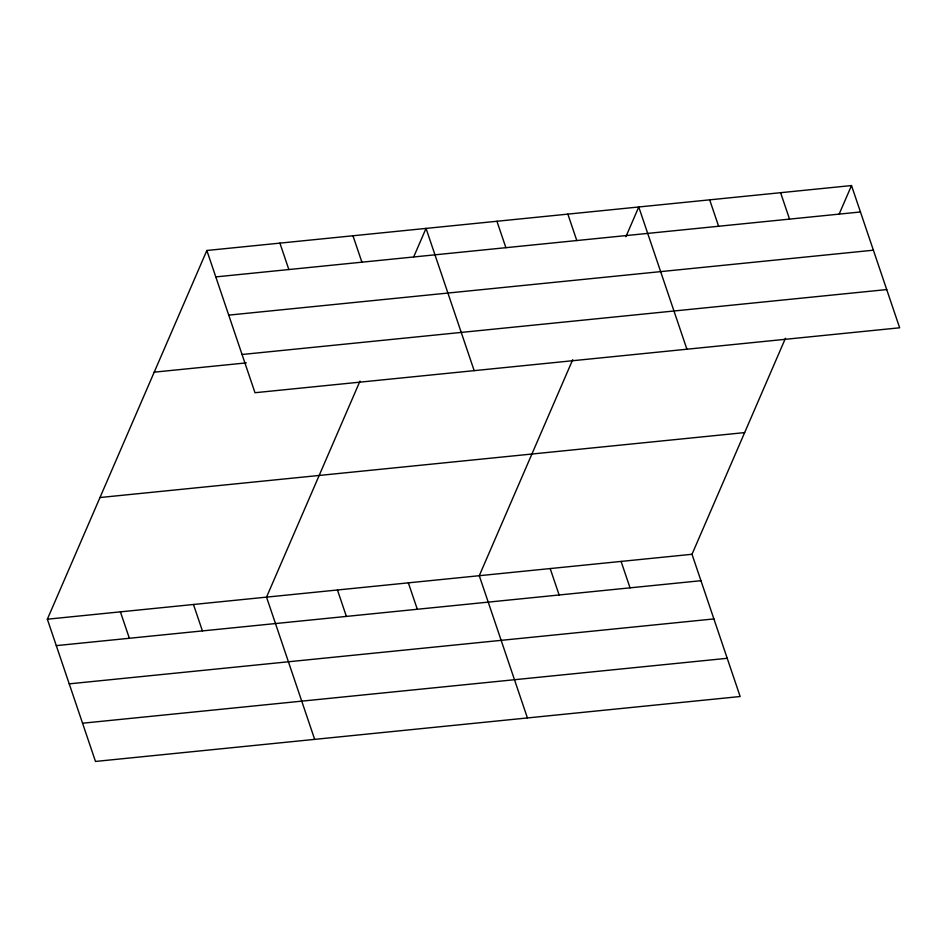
<?xml version="1.0" encoding="UTF-8"?>
<svg xmlns="http://www.w3.org/2000/svg" width="947" height="947" viewBox="0 0 947 947"><rect width="100%" height="100%" fill="white"/><g stroke="black" fill="none" stroke-linecap="round" stroke-linejoin="round"><path stroke-width="1.42" d="M785.465 338.245L692.008 554.279L740.152 696.519L95.493 761.447L47.35 619.208L206.848 250.482L851.507 185.553L899.65 327.792L254.992 392.721L206.848 250.482M359.99 381.096L266.533 597.131L314.676 739.37M413.744 256.803L426.032 228.405L474.175 370.644M572.722 359.671L479.277 575.705L527.42 717.944M625.896 236.726L638.763 206.979L686.906 349.218M839.22 213.951L851.507 185.553M215.786 276.903L860.444 211.974M228.724 315.126L873.383 250.197M242.053 354.498L886.712 289.569M154.207 372.159L246.267 362.89M99.98 497.53L744.65 432.601M47.35 619.208L692.008 554.279M56.299 645.629L700.958 580.7M69.226 683.852L713.896 618.924M82.555 723.224L727.225 658.295M780.588 192.691L789.538 219.112M709.682 199.841L718.619 226.262M567.857 214.117L576.794 240.538M621.102 561.429L630.039 587.85M496.938 221.267L505.887 247.688M550.183 568.567L559.132 594.988M352.971 235.767L361.908 262.189M408.358 582.855L417.307 609.276M279.91 243.119L288.847 269.54M337.452 589.993L346.389 616.414M193.472 604.494L202.421 630.915M120.411 611.857L129.36 638.278"/></g></svg>
